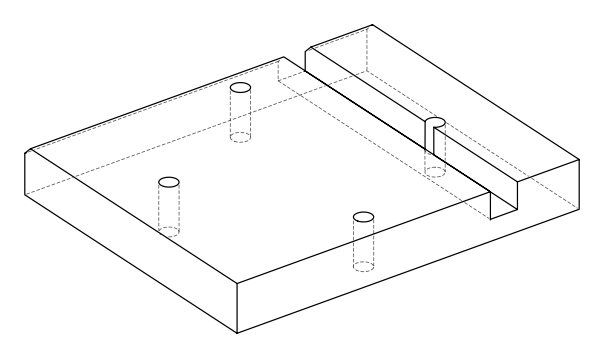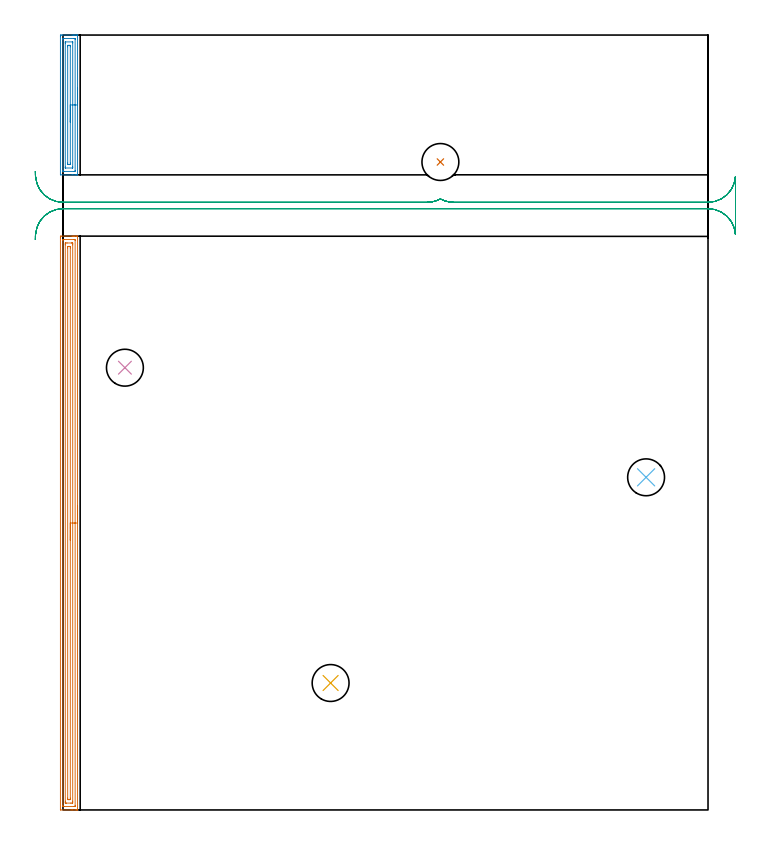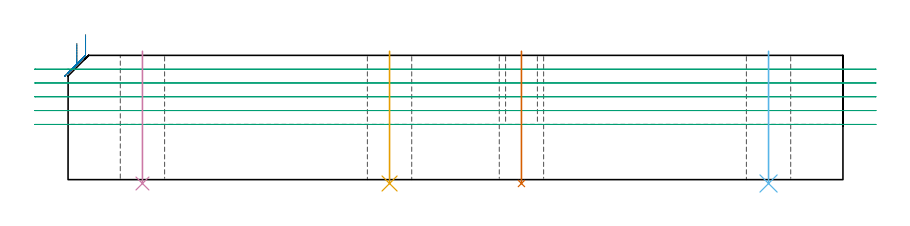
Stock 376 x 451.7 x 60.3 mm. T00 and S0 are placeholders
(PLAN: 7 operations, 2 tool changes, 23.7 min)
(1 AREA_MILL | FG_CHAMFER_SURFACE | UGT0205_001 | 10.92 min | 17019 mm3)
(2 AREA_MILL_1 | FG_CHAMFER_SURFACE_1 | UGT0205_001 | 2.82 min | 4373 mm3)
(3 MILL_RECTANGULAR_SLOT | SLOT_RECTANGULAR | UGT0201_004 | Follow Part, ap 8, ae 75% | 8.97 min | 449792 mm3)
(4 INDEXABLE_INSERT_DRILL_THROUGH_HOLE_FROM_SOLID | STEP1HOLE | NXT0302_014 | 0.26 min | 21871 mm3)
(5 INDEXABLE_INSERT_DRILL_THROUGH_HOLE_FROM_SOLID_1 | STEP1HOLE_1 | NXT0302_014 | 0.26 min | 21861 mm3)
(6 INDEXABLE_INSERT_DRILL_THROUGH_HOLE_FROM_SOLID_2 | STEP1HOLE_2 | NXT0302_014 | 0.26 min | 21857 mm3)
(7 INDEXABLE_INSERT_DRILL_THROUGH_HOLE_FROM_SOLID_3 | STEP1HOLE_3 | NXT0302_014 | 0.26 min | 20005 mm3)
(TOOL UGT0205_001 | Chamfer Mill 20 x 3 x 45 deg. | D20 FL50 Z2)
(TOOL UGT0201_004 | End Mill 32 mm | D32 FL53 Z6)
(TOOL NXT0302_014 | Index. Insert Drill 21.5mm [880-D2150L25-03] | D21.5 PA176 FL65 Z2)
(OP 1 AREA_MILL)
G17 G21 G94 G90
T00 M6
G54
G17 G0 G90 X8.5 Y177.25 S1061 M3
G43 Z70.3 H0
G94 G1 Y177.212 Z69.428 F250.
Y177.098 Z68.564
Y176.909 Z67.712
Y176.647 Z66.88
Y176.313 Z66.074
Y175.91 Z65.3
Y175.442 Z64.564
Y174.91 Z63.872
Y174.321 Z63.229
Y173.678 Z62.64
Y172.986 Z62.108
Y172.25 Z61.64
Y171.476 Z61.237
Y170.67 Z60.903
Y169.838 Z60.641
Y168.986 Z60.452
Y168.122 Z60.338
Y167.25 Z60.3
Y0.173
X8.497 Y0.01 Z60.288
X8.459 Y0.007 Z60.25
X8.07 Y0. Z59.87
X7.743 Z59.543
X7.056 Z58.851
X5.823 Z57.62
X5.278 Z57.072
X4.661 Z56.457
X-1.217 Z50.58
X-1.492 Y0.01 Z50.306
X-1.499 Y0.284 Z50.299
Y0.301
X-1.5 Y333.545 Z50.3
X-1.499 Y333.88 Z50.301
X-1.494 Y334.433 Z50.304
X-1.492 Y334.492 Z50.306
X-0.944 Y334.5 Z50.853
X5.278 Z57.072
X5.823 Z57.62
X6.167 Z57.963
X6.712 Z58.508
X7.056 Z58.851
X7.743 Z59.543
X8.07 Z59.87
X8.459 Y334.493 Z60.25
X8.497 Y334.49 Z60.288
X8.5 Y334.327 Z60.3
Y167.25
X7.086 Z58.886
X7.085 Y2.407 Z58.885
X7.084 Y2.378 Z58.884
X7.056 Y2.01 Z58.856
X6.57 Y2.001 Z58.37
X0.833 Y2. Z52.633
X0.348 Y2.001 Z52.148
X-0.056 Y2.01 Z51.744
X-0.084 Y2.407 Z51.716
X-0.085 Y2.436 Z51.715
Y332.093
X-0.084 Y332.122 Z51.716
X-0.056 Y332.49 Z51.744
X0.43 Y332.499 Z52.23
X6.167 Y332.5 Z57.967
X6.653 Y332.499 Z58.453
X7.056 Y332.49 Z58.856
X7.084 Y332.093 Z58.884
X7.085 Y332.064 Z58.885
X7.086 Y167.25 Z58.886
X5.672 Z57.472
X5.671 Y5.087 Z57.471
X5.67 Y4.693 Z57.47
X5.664 Y4.193 Z57.464
X5.656 Y4.01 Z57.456
X5.468 Y4.002 Z57.268
X5.278 Y4.001 Z57.078
X4.581 Y4. Z56.381
X1.915 Z53.715
X1.722 Y4.001 Z53.522
X1.53 Y4.004 Z53.33
X1.402 Y4.01 Z53.202
X1.335 Y4.022 Z53.135
X1.332 Y4.062 Z53.132
X1.33 Y4.193 Z53.13
X1.328 Y4.589 Z53.128
Y5.087
X1.329 Y329.413 Z53.129
X1.33 Y329.807 Z53.13
X1.336 Y330.307 Z53.136
X1.344 Y330.49 Z53.144
X1.532 Y330.498 Z53.332
X1.722 Y330.499 Z53.522
X2.419 Y330.5 Z54.219
X5.085 Z56.885
X5.278 Y330.499 Z57.078
X5.47 Y330.496 Z57.27
X5.598 Y330.49 Z57.398
X5.665 Y330.478 Z57.465
X5.668 Y330.438 Z57.468
X5.67 Y330.307 Z57.47
X5.671 Y329.911 Z57.471
X5.672 Y329.413 Z57.472
Y167.25
X4.257 Z56.057
Y6.874
X4.253 Y6.117 Z56.053
X4.25 Y6.014 Z56.05
X4.152 Y6.009 Z55.952
X3.935 Y6.004 Z55.735
X3.5 Y6. Z55.3
X3.48 Z55.28
X3.058 Y6.003 Z54.858
X2.848 Y6.007 Z54.648
X2.75 Y6.011 Z54.55
X2.748 Y6.083 Z54.548
X2.743 Y6.741 Z54.543
Y6.874
Y327.626
X2.747 Y328.383 Z54.547
X2.75 Y328.486 Z54.55
X2.848 Y328.491 Z54.648
X3.065 Y328.496 Z54.865
X3.5 Y328.5 Z55.3
X3.52 Z55.32
X3.942 Y328.497 Z55.742
X4.152 Y328.493 Z55.952
X4.25 Y328.489 Z56.05
X4.252 Y328.417 Z56.052
X4.257 Y327.759 Z56.057
Y327.626
Y167.25
Y166.378 Z56.095
Y165.514 Z56.209
Y164.662 Z56.398
Y163.83 Z56.66
Y163.024 Z56.994
Y162.25 Z57.397
Y161.514 Z57.866
Y160.822 Z58.397
Y160.179 Z58.986
Y159.59 Z59.629
Y159.058 Z60.322
Y158.59 Z61.057
Y158.187 Z61.831
Y157.853 Z62.637
Y157.591 Z63.469
Y157.402 Z64.321
Y157.288 Z65.186
Y157.25 Z66.057
G0 Z70.3
M5
M2
(OP 2 AREA_MILL_1)
G17 G21 G94 G90
T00 M6
G54
G17 G0 G90 X8.5 Y420.95 S1061 M3
G43 Z70.3 H0
G94 G1 Y420.912 Z69.428 F250.
Y420.798 Z68.563
Y420.609 Z67.712
Y420.347 Z66.88
Y420.013 Z66.074
Y419.61 Z65.3
Y419.142 Z64.564
Y418.61 Z63.872
Y418.021 Z63.229
Y417.378 Z62.64
Y416.686 Z62.108
Y415.95 Z61.64
Y415.176 Z61.237
Y414.37 Z60.903
Y413.538 Z60.641
Y412.686 Z60.452
Y411.822 Z60.338
Y410.95 Z60.3
Y370.356
X8.497 Y370.21 Z60.288
X8.463 Y370.207 Z60.254
X8.112 Y370.2 Z59.912
X7.676 Z59.475
X7.056 Z58.851
X5.857 Z57.653
X5.278 Z57.072
X-1.235 Y370.201 Z50.563
X-1.492 Y370.21 Z50.306
X-1.499 Y370.466 Z50.299
Y370.492
X-1.5 Y450.764 Z50.3
X-1.499 Y451.098 Z50.301
X-1.494 Y451.65 Z50.304
X-1.491 Y451.692 Z50.306
X-0.944 Y451.697 Z50.853
X-0.345 Y451.7 Z51.452
X5.278 Z57.072
X5.857 Z57.653
X6.167 Z57.963
X6.746 Z58.542
X7.056 Z58.851
X7.676 Z59.475
X8.113 Z59.912
X8.463 Y451.693 Z60.254
X8.497 Y451.69 Z60.288
X8.5 Y451.544 Z60.3
Y410.95
X7.086 Z58.886
X7.085 Y372.586 Z58.885
X7.084 Y372.557 Z58.884
X7.056 Y372.21 Z58.856
X6.55 Y372.201 Z58.35
X0.833 Y372.2 Z52.633
X0.328 Y372.201 Z52.128
X-0.056 Y372.21 Z51.744
X-0.084 Y372.586 Z51.716
X-0.085 Y372.616 Z51.715
Y449.314
X-0.084 Y449.343 Z51.716
X-0.056 Y449.69 Z51.744
X0.45 Y449.699 Z52.25
X6.167 Y449.7 Z57.967
X6.672 Y449.699 Z58.472
X7.056 Y449.69 Z58.856
X7.084 Y449.314 Z58.884
X7.085 Y449.284 Z58.885
X7.086 Y410.95 Z58.886
X5.672 Z57.472
X5.671 Y374.868 Z57.471
X5.67 Y374.37 Z57.47
X5.668 Y374.272 Z57.468
X5.665 Y374.225 Z57.465
X5.661 Y374.21 Z57.461
X5.617 Y374.207 Z57.417
X5.446 Y374.201 Z57.246
X1.552 Z53.352
X1.439 Y374.203 Z53.239
X1.349 Y374.209 Z53.149
X1.334 Y374.213 Z53.134
X1.332 Y374.217 Z53.132
X1.33 Y374.239 Z53.13
X1.329 Y374.37 Z53.129
X1.328 Y374.766 Z53.128
X1.329 Y447.032 Z53.129
X1.33 Y447.53 Z53.13
X1.332 Y447.628 Z53.132
X1.335 Y447.675 Z53.135
X1.339 Y447.69 Z53.139
X1.383 Y447.693 Z53.183
X1.554 Y447.699 Z53.354
X5.448 Z57.248
X5.561 Y447.697 Z57.361
X5.65 Y447.691 Z57.45
X5.666 Y447.687 Z57.466
X5.668 Y447.682 Z57.468
X5.67 Y447.661 Z57.47
X5.671 Y447.53 Z57.471
X5.672 Y447.134 Z57.472
Y410.95
X4.257 Z56.057
Y377.047
X4.255 Y376.289 Z56.055
X4.253 Y376.237 Z56.053
X4.251 Y376.216 Z56.051
X4.237 Y376.21 Z56.037
X4.133 Y376.206 Z55.933
X3.922 Y376.202 Z55.722
X3.5 Y376.2 Z55.3
X3.455 Z55.255
X3.06 Y376.201 Z54.86
X2.863 Y376.204 Z54.663
X2.765 Y376.21 Z54.565
X2.749 Y376.212 Z54.549
X2.747 Y376.227 Z54.547
X2.745 Y376.264 Z54.545
X2.743 Y376.915 Z54.543
Y377.047
Y444.853
X2.745 Y445.611 Z54.545
X2.747 Y445.663 Z54.547
X2.749 Y445.684 Z54.549
X2.763 Y445.69 Z54.563
X2.867 Y445.694 Z54.667
X3.078 Y445.698 Z54.878
X3.5 Y445.7 Z55.3
X3.545 Z55.345
X3.94 Y445.699 Z55.74
X4.137 Y445.696 Z55.937
X4.235 Y445.69 Z56.035
X4.251 Y445.688 Z56.051
X4.253 Y445.673 Z56.053
X4.255 Y445.636 Z56.055
X4.257 Y444.985 Z56.057
Y444.853
Y410.95
Y410.078 Z56.095
Y409.214 Z56.209
Y408.362 Z56.398
Y407.53 Z56.66
Y406.724 Z56.994
Y405.95 Z57.397
Y405.214 Z57.866
Y404.522 Z58.397
Y403.879 Z58.986
Y403.29 Z59.629
Y402.758 Z60.322
Y402.29 Z61.057
Y401.887 Z61.831
Y401.553 Z62.637
Y401.291 Z63.469
Y401.102 Z64.321
Y400.988 Z65.186
Y400.95 Z66.057
G0 Z70.3
M5
M2
(OP 3 MILL_RECTANGULAR_SLOT)
G17 G21 G94 G90
T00 M6
G54
G17 G0 G90 X-16.269 Y333.942 S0 M3
G43 Z70.3 H0
Z53.6
G94 G1 X-15.818 Y336.908 F250.
G2 X0. Y350.5 R16. F500.
G1 X376.
G2 X391.97 Y335.479 R16.
G1 X392.
Y369.221
X391.97
G2 X376. Y354.2 R16.
G1 X227.701
G2 X220. Y356.175 R16.
X212.299 Y354.2 R16.
G1 X0.
G2 X-15.818 Y367.793 R16.
G1 X-16.269 Y370.759 F250.
G0 X-16.154 Y332.485 Z46.9
G1 X-15.97 Y335.479
G2 X0. Y350.5 R16. F500.
G1 X376.
G2 X391.97 Y335.479 R16.
G1 X392.
Y369.221
X391.97
G2 X376. Y354.2 R16.
G1 X227.701
G2 X220. Y356.175 R16.
X212.299 Y354.2 R16.
G1 X0.
G2 X-15.97 Y369.221 R16.
G1 X-16.154 Y372.215 F250.
G0 Y332.485 Z40.2
G1 X-15.97 Y335.479
G2 X0. Y350.5 R16. F500.
G1 X376.
G2 X391.97 Y335.479 R16.
G1 X392.
Y369.221
X391.97
G2 X376. Y354.2 R16.
G1 X227.701
G2 X220. Y356.175 R16.
X212.299 Y354.2 R16.
G1 X0.
G2 X-15.97 Y369.221 R16.
G1 X-16.154 Y372.215 F250.
G0 Y332.485 Z33.5
G1 X-15.97 Y335.479
G2 X0. Y350.5 R16. F500.
G1 X376.
G2 X391.97 Y335.479 R16.
G1 X392.
Y369.221
X391.97
G2 X376. Y354.2 R16.
G1 X227.701
G2 X220. Y356.175 R16.
X212.299 Y354.2 R16.
G1 X0.
G2 X-15.97 Y369.221 R16.
G1 X-16.154 Y372.215 F250.
G0 Y332.485 Z26.8
G1 X-15.97 Y335.479
G2 X0. Y350.5 R16. F500.
G1 X376.
G2 X391.97 Y335.479 R16.
G1 X392.
Y369.221
X391.97
G2 X376. Y354.2 R16.
G1 X227.701
G2 X220. Y356.175 R16.
X212.299 Y354.2 R16.
G1 X0.
G2 X-15.97 Y369.221 R16.
G1 X-16.154 Y372.215 F250.
G0 Z70.3
M5
M2
(OP 4 INDEXABLE_INSERT_DRILL_THROUGH_HOLE_FROM_SOLID)
G17 G21 G94 G90
T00 M6
G54
G17 G0 G90 X36.1 Y257.8 S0 M3
G43 Z70.3 H1
G94 G81 G98 Z-1.875 F250. R62.3
G80
M5
M2
(OP 5 INDEXABLE_INSERT_DRILL_THROUGH_HOLE_FROM_SOLID_1)
G17 G21 G94 G90
T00 M6
G54
G17 G0 G90 X156. Y74. S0 M3
G43 Z70.3 H1
G94 G81 G98 Z-1.875 F250. R62.3
G80
M5
M2
(OP 6 INDEXABLE_INSERT_DRILL_THROUGH_HOLE_FROM_SOLID_2)
G17 G21 G94 G90
T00 M6
G54
G17 G0 G90 X339.9 Y193.9 S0 M3
G43 Z70.3 H1
G94 G81 G98 Z-1.875 F250. R62.3
G80
M5
M2
(OP 7 INDEXABLE_INSERT_DRILL_THROUGH_HOLE_FROM_SOLID_3)
G17 G21 G94 G90
T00 M6
G54
G17 G0 G90 X220. Y377.7 S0 M3
G43 Z70.3 H1
G94 G81 G98 Z-1.875 F250. R62.3
G80
M5
M2
